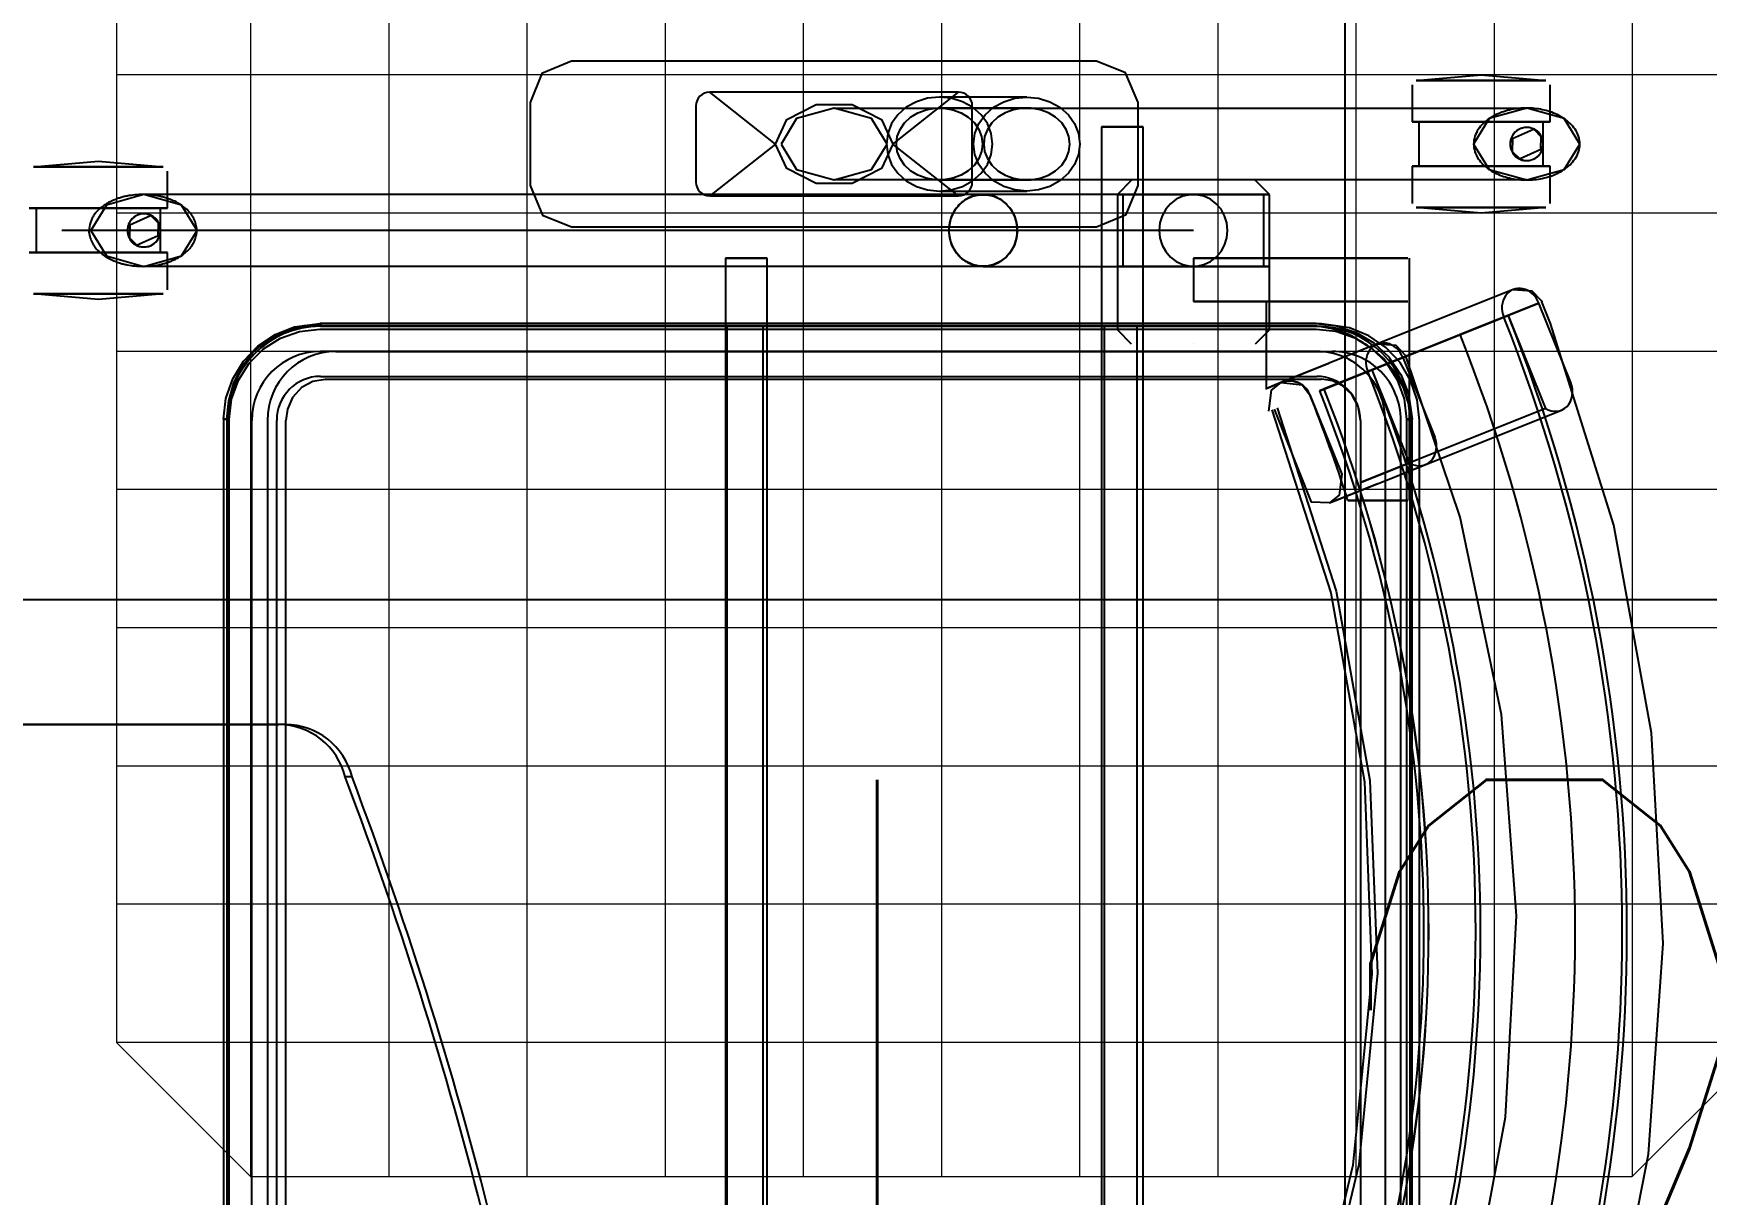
# Model space of a CAD drawing. Header units: millimetres. Extents: x -92759 to 184353, y -15225 to 86714.
# Drawn here: x 65304 to 65909, y 63510 to 63930 of the extents above; entities that cross this region are included whole.
import ezdxf

# ---------------------------------------------------------------- set-up
doc = ezdxf.new("R2010")
doc.units = ezdxf.units.MM
for name, color, linetype in [('0-1', 9, 'Continuous'), ('A-_FURT----_E', 9, 'Continuous'), ('A-PATT-CONC', 8, 'Continuous'), ('E-legend', 1, 'Continuous'), ('E-LIGHT----E', 1, 'Continuous'), ('M-_SANIFIXR_E', 9, 'Continuous'), ('M-ACMV_FCU', 5, 'Continuous')]:
    doc.layers.add(name, color=color, linetype=linetype)
doc.layers.add('HFI 9MM FPB', color=94, linetype='Continuous', lineweight=5)
doc.layers.add('M-ACMV_FCU-1', color=86, linetype='Continuous', lineweight=9)
doc.styles.add('Simplex', font='simplex_.ttf', dxfattribs={"width": 0.7, "height": 450})

# ---------------------------------------------------------------- blocks, each defined once
blk = doc.blocks.new('SIGMUND-LR R_ 2020 - SIGMUND-LR R_ 2020-8583273-2ND STOREY Copy 1')
at = {"layer": '0-1'}
for p, q in [((390, 633.21), (390, 500.97)), ((390, 498.53), (390, 630.78)), ((543.75, 566.23), (545.75, 589.69)), ((545.75, 542.77), (545.75, 589.69)), ((545.75, 589.69), (545.75, 542.77)), ((560.75, 541.23), (560.75, 591.23)), ((560.75, 591.23), (560.75, 541.23)), ((576.75, 588.73), (560.75, 588.73)), ((560.75, 543.73), (560.75, 588.73)), ((560.75, 588.73), (560.75, 543.73)), ((576.75, 541.23), (576.75, 591.23)), ((576.75, 591.23), (576.75, 541.23)), ((576.75, 543.73), (576.75, 588.73)), ((576.75, 588.73), (576.75, 543.73)), ((591.75, 589.69), (593.75, 566.23)), ((591.75, 589.69), (591.75, 542.77)), ((591.75, 542.77), (591.75, 589.69)), ((568.75, 246.08), (568.75, 579.49)), ((545.75, 542.77), (543.75, 566.23)), ((593.75, 566.23), (591.75, 542.77)), ((547.29, 541.23), (560.75, 541.23)), ((560.75, 543.73), (568.75, 543.73)), ((568.75, 543.73), (576.75, 543.73)), ((576.75, 541.23), (590.21, 541.23)), ((500.43, 520.97), (129.57, 520.97)), ((500.42, 519.7), (129.58, 519.7)), ((129.59, 518.93), (500.41, 518.93)), ((500, 519.72), (130, 519.72)), ((500, 519.71), (130, 519.71)), ((130, 510.71), (500, 510.71)), ((500, 505.07), (130, 505.07)), ((130, 501.71), (500, 501.71)), ((130, 498.35), (500, 498.35)), ((515.93, 485.89), (515.93, 125.37)), ((525, 480.26), (525, 485.89)), ((525, 125.37), (525, 485.89)), ((533.07, 486.14), (533.07, 125.62)), ((534.07, 485.89), (534.07, 488.18)), ((534.07, 339.84), (534.07, 488.18)), ((534.07, 125.37), (534.07, 485.89)), ((534.07, 485.89), (534.07, 125.37)), ((535.07, 125.62), (535.07, 486.14)), ((515, 484.22), (515, 123.7)), ((525, 480.26), (525, 119.74)), ((535, 123.7), (535, 484.22)), ((371.03, 474.45), (371.03, 476.89)), ((615, 410), (585, 410)), ((570, 395), (570, 205)), ((630, 205), (630, 395)), ((613.75, 350), (586.25, 350)), ((558.75, 339.28), (71.25, 339.28)), ((534.07, 339.28), (95.93, 339.28)), ((534.07, 338.78), (534.07, 339.84)), ((558.75, 339.28), (558.75, 324.28)), ((558.75, 324.28), (558.75, 339.28)), ((581.25, 345), (581.25, 255)), ((600, 321.2), (581.25, 345)), ((600, 321.2), (618.75, 345)), ((618.75, 255), (618.75, 345)), ((95.93, 338.71), (534.07, 338.71)), ((534.07, 325.64), (534.07, 338.78)), ((71.25, 324.28), (558.75, 324.28)), ((534.07, 325.83), (95.93, 325.83)), ((95.93, 324.28), (534.07, 324.28)), ((534.07, 324.95), (534.07, 325.64)), ((534.07, 203.29), (534.07, 324.95)), ((587, 49.39), (587, 300)), ((613, 300), (613, 49.39)), ((581.25, 255), (600, 278.8)), ((600, 278.8), (618.75, 255)), ((583, 261.88), (583, 230.28)), ((587, 261.88), (587, 230.28)), ((613, 230.28), (613, 261.88)), ((617, 230.28), (617, 261.88)), ((586.25, 250), (613.75, 250)), ((555.75, 246.08), (555.75, 170)), ((568.75, 170), (568.75, 246.08)), ((581.75, 170), (581.75, 246.08)), ((606.25, 203.22), (23.75, 203.22)), ((534.07, 203.22), (95.93, 203.22)), ((95.93, 202.17), (534.07, 202.17)), ((534.07, 202.29), (534.07, 203.29)), ((534.07, 190.21), (534.07, 202.29)), ((606.25, 203.22), (606.25, 188.22)), ((606.25, 188.22), (606.25, 203.22)), ((532.75, 197.5), (527.75, 192.5)), ((555.75, 197.5), (532.75, 197.5)), ((581.75, 197.5), (555.75, 197.5)), ((555.75, 197.5), (555.75, 142.5)), ((555.75, 142.5), (555.75, 197.5)), ((581.75, 195.5), (555.75, 195.5)), ((555.75, 195.5), (555.75, 144.5)), ((555.75, 144.5), (555.75, 195.5)), ((586.75, 192.5), (581.75, 197.5)), ((581.75, 197.5), (581.75, 142.5)), ((581.75, 142.5), (581.75, 197.5)), ((581.75, 195.5), (581.75, 144.5)), ((581.75, 144.5), (581.75, 195.5)), ((23.75, 188.22), (606.25, 188.22)), ((534.07, 190.48), (95.93, 190.48)), ((95.93, 188.22), (534.07, 188.22)), ((534.07, 189.6), (534.07, 190.21)), ((534.07, 127.66), (534.07, 189.6)), ((585, 190), (615, 190)), ((527.75, 170), (527.75, 170)), ((527.75, 170), (527.75, 170)), ((532.75, 170), (532.75, 170)), ((532.75, 170), (532.75, 170)), ((543, 170), (543, 142.5)), ((543, 155), (543, 170)), ((558.75, 170), (543, 170)), ((555.75, 170), (555.75, 170)), ((555.75, 170), (555.75, 170)), ((558.75, 170), (558.75, 155)), ((558.75, 142.5), (558.75, 170)), ((581.75, 170), (581.75, 170)), ((581.75, 170), (581.75, 170)), ((586.75, 170), (586.75, 170)), ((586.75, 170), (586.75, 170)), ((543, 142.62), (543, 155)), ((558.75, 155), (558.75, 142.62)), ((527.75, 147.5), (532.75, 142.5)), ((581.75, 142.5), (586.75, 147.5)), ((504.12, 140.83), (470.43, 127.34)), ((543, 143.61), (511.49, 143.61)), ((511.54, 143.49), (513.71, 138.4)), ((511.54, 143.49), (543, 143.49)), ((532.75, 142.5), (555.75, 142.5)), ((543, 137.18), (543, 143.49)), ((543, 143.49), (543, 142.62)), ((543, 142.62), (543, 134.49)), ((543, 134.49), (543, 142.62)), ((543, 142.5), (543, 133.08)), ((543, 142.5), (558.75, 142.5)), ((555.75, 144.5), (581.75, 144.5)), ((555.75, 142.5), (581.75, 142.5)), ((558.75, 142.62), (558.75, 134.49)), ((558.75, 133.08), (558.75, 142.5)), ((543, 129.66), (543, 137.18)), ((543, 134.49), (543, 104.27)), ((543, 104.27), (543, 134.49)), ((558.75, 134.49), (558.75, 104.27)), ((470.15, 120.76), (470.43, 127.34)), ((509.33, 127.83), (480.55, 116.31)), ((509.65, 127.97), (509.65, 127.97)), ((543, 133.08), (543, 128.03)), ((543, 99.81), (543, 129.66)), ((543, 128.03), (543, 119.9)), ((558.75, 128.03), (558.75, 133.08)), ((558.75, 119.9), (558.75, 128.03)), ((510.74, 124.31), (510.74, 124.31)), ((510.74, 124.31), (537.4, 57.71)), ((517.7, 106.91), (510.74, 124.31)), ((510.76, 124.24), (537.4, 57.71)), ((510.76, 124.24), (510.76, 124.24)), ((517.7, 106.91), (510.76, 124.24)), ((518.34, 105.32), (511.37, 122.72)), ((511.37, 122.72), (516.84, 109.05)), ((538.03, 56.12), (511.38, 122.7)), ((511.38, 122.7), (511.38, 122.7)), ((511.38, 122.7), (518.34, 105.32)), ((518.34, 105.32), (511.4, 122.65)), ((511.4, 122.65), (511.4, 122.65)), ((538.03, 56.12), (511.4, 122.65)), ((513.31, 117.89), (513.31, 117.89)), ((520.25, 100.56), (513.31, 117.89)), ((539.94, 51.35), (513.31, 117.89)), ((547.37, 54.33), (520.74, 120.86)), ((527.67, 103.53), (520.74, 120.86)), ((543, 119.9), (543, 99.81)), ((558.75, 99.81), (558.75, 119.9)), ((500, 109.57), (130, 109.57)), ((500, 109.56), (130, 109.56)), ((471.05, 104.27), (471.05, 114.07)), ((471.05, 114.07), (471.05, 114.07)), ((471.05, 114.07), (471.05, 99.81)), ((504.34, 42.63), (477.71, 109.17)), ((477.71, 109.17), (477.71, 109.17)), ((477.71, 109.17), (484.64, 91.84)), ((516.84, 109.05), (522.79, 94.2)), ((471.05, 96.57), (471.05, 104.27)), ((477.1, 103.39), (503.74, 36.86)), ((477.1, 103.39), (484.04, 86.06)), ((484.64, 91.84), (518.34, 105.32)), ((517.7, 106.91), (522.79, 94.2)), ((518.34, 105.32), (517.7, 106.91)), ((517.7, 106.91), (522.79, 94.2)), ((517.7, 106.91), (522.79, 94.2)), ((518.34, 105.32), (517.7, 106.91)), ((522.79, 94.2), (517.7, 106.91)), ((517.7, 106.91), (518.34, 105.32)), ((543, 104.27), (543, 96.57)), ((543, 96.57), (543, 104.27)), ((558.75, 104.27), (558.75, 96.57)), ((500, 100.56), (130, 100.56)), ((471.05, 99.81), (471.05, 92.37)), ((543, 92.37), (543, 99.81)), ((543, 99.81), (543, 92.37)), ((558.75, 92.37), (558.75, 99.81)), ((129.58, 91.56), (500.42, 91.56)), ((500.41, 92.83), (129.59, 92.83)), ((130, 94.93), (500, 94.93)), ((130, 91.56), (500, 91.56)), ((471.05, 92.37), (471.05, 96.57)), ((471.05, 91.81), (543, 91.81)), ((522.79, 94.2), (494.01, 82.68)), ((543, 96.57), (543, 92.37)), ((543, 92.37), (543, 96.57)), ((543, 91.81), (558.75, 91.81)), ((558.75, 96.57), (558.75, 92.37)), ((592, 90.89), (578.54, 90.89)), ((592, 40.89), (592, 90.89)), ((592, 90.89), (592, 40.89)), ((621.46, 90.89), (608, 90.89)), ((608, 40.89), (608, 90.89)), ((608, 90.89), (608, 40.89)), ((129.57, 90.78), (500.43, 90.78)), ((130, 88.2), (500, 88.2)), ((575, 65.89), (577, 89.35)), ((577, 42.43), (577, 89.35)), ((577, 89.35), (577, 42.43)), ((608, 88.39), (592, 88.39)), ((592, 43.39), (592, 88.39)), ((592, 88.39), (592, 43.39)), ((608, 43.39), (608, 88.39)), ((608, 88.39), (608, 43.39)), ((623, 89.35), (625, 65.89)), ((623, 89.35), (623, 42.43)), ((623, 42.43), (623, 89.35)), ((536.54, 59.85), (531.07, 73.51)), ((531.07, 73.51), (538.03, 56.12)), ((577, 42.43), (575, 65.89)), ((625, 65.89), (623, 42.43)), ((538.03, 56.12), (504.34, 42.63)), ((542.49, 44.99), (536.54, 59.85)), ((537.4, 57.71), (542.49, 44.99)), ((537.4, 57.71), (538.03, 56.12)), ((542.49, 44.99), (537.4, 57.71)), ((542.49, 44.99), (537.4, 57.71)), ((537.4, 57.71), (538.03, 56.12)), ((538.03, 56.12), (537.4, 57.71)), ((537.4, 57.71), (542.49, 44.99)), ((513.71, 33.47), (542.49, 44.99)), ((592, 43.39), (600, 43.39)), ((600, 43.39), (608, 43.39)), ((578.54, 40.89), (592, 40.89)), ((608, 40.89), (621.46, 40.89))]:
    blk.add_line(p, q, dxfattribs=at)
at = {"layer": '0-1', "flags": 128}
for points in [[(545.75, 542.77), (545.75, 547.37), (545.75, 559.38), (545.75, 574.07), (545.75, 585.69), (545.75, 589.69)], [(545.75, 589.69), (545.75, 585.09), (545.75, 573.09), (545.75, 558.39), (545.75, 546.78), (545.75, 542.77)], [(591.75, 589.69), (591.75, 585.09), (591.75, 573.09), (591.75, 558.39), (591.75, 546.78), (591.75, 542.77)], [(591.75, 542.77), (591.75, 547.37), (591.75, 559.38), (591.75, 574.07), (591.75, 585.69), (591.75, 589.69)], [(568.75, 568.93), (559.56, 563.31), (555.75, 549.73), (559.56, 536.16), (568.75, 530.53)], [(568.75, 530.53), (577.94, 536.16), (581.75, 549.73), (577.94, 563.31), (568.75, 568.93)], [(573.99, 547.31), (570.65, 554.85), (566.1, 554.99), (563.64, 552.51), (563.51, 552.15)], [(563.51, 552.15), (566.85, 544.62), (571.4, 544.48), (573.86, 546.96), (573.99, 547.31)], [(555.75, 246.08), (555.75, 428.31), (555.75, 550.14)], [(581.75, 246.08), (581.75, 428.31), (581.75, 550.14)], [(500.43, 520.97), (507.93, 520.07), (515.05, 517.6), (521.48, 513.68), (526.91, 508.48), (531.09, 502.26), (533.84, 495.29), (535.07, 486.14)], [(535, 484.22), (534.19, 491.81), (531.8, 499.06), (527.94, 505.62), (522.78, 511.18), (516.58, 515.49), (509.64, 518.35), (500, 519.72)], [(500.41, 518.93), (507.69, 518.03), (514.59, 515.57), (520.77, 511.65), (525.93, 506.49), (529.81, 500.34), (532.23, 493.49), (533.07, 486.14)], [(500.42, 519.7), (507.14, 519.03), (513.57, 517.18), (519.47, 514.22), (524.6, 510.28), (528.77, 505.51), (531.81, 500.09)], [(512.13, 492.52), (508.26, 496), (504.11, 497.81), (500, 498.35)], [(512.13, 492.52), (514.26, 488.59), (515, 484.22)], [(585, 410), (574.27, 405.48), (570, 395)], [(630, 395), (625.48, 405.73), (615, 410)], [(600, 278.8), (591.18, 282.85), (585.73, 293.45), (585.73, 306.55), (591.18, 317.15), (600, 321.2)], [(600, 321.2), (608.82, 317.15), (614.27, 306.55), (614.27, 293.45), (608.82, 282.85), (600, 278.8)], [(600, 319.2), (590.81, 313.58), (587, 300), (590.81, 286.42), (600, 280.8)], [(600, 280.8), (609.19, 286.42), (613, 300), (609.19, 313.58), (600, 319.2)], [(600, 281.1), (596.22, 280.62), (592.62, 279.2), (589.4, 276.91), (586.71, 273.87), (584.68, 270.22), (583.43, 266.16), (583, 261.88), (583.43, 257.6), (584.68, 253.54), (586.71, 249.89), (589.4, 246.85), (592.62, 244.55), (596.22, 243.13), (600, 242.65)], [(600, 242.65), (603.78, 243.13), (607.38, 244.55), (610.6, 246.85), (613.29, 249.89), (615.32, 253.54), (616.57, 257.6), (617, 261.88), (616.57, 266.16), (615.32, 270.22), (613.29, 273.87), (610.6, 276.91), (607.38, 279.2), (603.78, 280.62), (600, 281.1)], [(600, 246.28), (597.3, 246.62), (594.71, 247.63), (592.36, 249.26), (590.34, 251.44), (588.74, 254.08), (587.64, 257.06), (587.07, 260.25), (587.07, 263.51), (587.64, 266.7), (588.74, 269.68), (590.34, 272.32), (592.36, 274.5), (594.71, 276.13), (597.3, 277.14), (600, 277.48)], [(600, 277.48), (602.7, 277.14), (605.29, 276.13), (607.64, 274.5), (609.66, 272.32), (611.26, 269.68), (612.36, 266.7), (612.93, 263.51), (612.93, 260.25), (612.36, 257.06), (611.26, 254.08), (609.66, 251.44), (607.64, 249.26), (605.29, 247.63), (602.7, 246.62), (600, 246.28)], [(568.75, 233.7), (566.05, 233.98), (563.46, 234.77), (561.11, 236.07), (559.09, 237.8), (557.49, 239.89), (556.39, 242.26), (555.82, 244.79), (555.82, 247.37), (556.39, 249.9), (557.49, 252.27), (559.09, 254.36), (561.11, 256.09), (563.46, 257.38), (566.05, 258.18), (568.75, 258.45)], [(568.75, 258.45), (571.45, 258.18), (574.04, 257.38), (576.39, 256.09), (578.41, 254.36), (580.01, 252.27), (581.11, 249.9), (581.68, 247.37), (581.68, 244.79), (581.11, 242.26), (580.01, 239.89), (578.41, 237.8), (576.39, 236.07), (574.04, 234.77), (571.45, 233.98), (568.75, 233.7)], [(600, 211.05), (596.22, 211.54), (592.62, 212.96), (589.4, 215.25), (586.71, 218.29), (584.68, 221.94), (583.43, 226), (583, 230.28), (583.43, 234.56), (584.68, 238.62), (586.71, 242.27), (589.4, 245.31), (592.62, 247.6), (596.22, 249.03), (600, 249.51)], [(600, 249.51), (603.78, 249.03), (607.38, 247.6), (610.6, 245.31), (613.29, 242.27), (615.32, 238.62), (616.57, 234.56), (617, 230.28), (616.57, 226), (615.32, 221.94), (613.29, 218.29), (610.6, 215.25), (607.38, 212.96), (603.78, 211.54), (600, 211.05)], [(600, 245.88), (597.3, 245.54), (594.71, 244.53), (592.36, 242.9), (590.34, 240.72), (588.74, 238.08), (587.64, 235.1), (587.07, 231.91), (587.07, 228.65), (587.64, 225.46), (588.74, 222.48), (590.34, 219.84), (592.36, 217.66), (594.71, 216.03), (597.3, 215.02), (600, 214.68)], [(600, 214.68), (602.7, 215.02), (605.29, 216.03), (607.64, 217.66), (609.66, 219.84), (611.26, 222.48), (612.36, 225.46), (612.93, 228.65), (612.93, 231.91), (612.36, 235.1), (611.26, 238.08), (609.66, 240.72), (607.64, 242.9), (605.29, 244.53), (602.7, 245.54), (600, 245.88)], [(570, 205), (574.52, 194.27), (585, 190)], [(615, 190), (625.73, 194.52), (630, 205)], [(568.75, 182.37), (566.05, 182.1), (563.46, 181.3), (561.11, 180.01), (559.09, 178.28), (557.49, 176.19), (556.39, 173.82), (555.82, 171.29), (555.82, 168.71), (556.39, 166.18), (557.49, 163.81), (559.09, 161.72), (561.11, 159.99), (563.46, 158.7), (566.05, 157.9), (568.75, 157.63)], [(568.75, 157.63), (571.45, 157.9), (574.04, 158.7), (576.39, 159.99), (578.41, 161.72), (580.01, 163.81), (581.11, 166.18), (581.68, 168.71), (581.68, 171.29), (581.11, 173.82), (580.01, 176.19), (578.41, 178.28), (576.39, 180.01), (574.04, 181.3), (571.45, 182.1), (568.75, 182.37)], [(504.57, 139.72), (438.29, 118.31), (369.72, 106.13), (300.12, 103.4), (230.8, 110.18), (163.06, 126.34), (125.43, 139.72)], [(503.82, 141.58), (437.68, 120.22), (369.23, 108.09), (299.77, 105.41), (230.6, 112.25), (163, 128.46), (126.18, 141.58)], [(503.38, 142.68), (511, 141.77), (513.78, 138.23)], [(511.91, 142.62), (511.72, 143.06), (511.59, 143.39), (511.51, 143.57), (511.49, 143.61), (511.54, 143.49)], [(513.71, 138.4), (512.75, 140.65), (511.91, 142.62)], [(513.78, 138.23), (512.87, 130.61), (509.33, 127.83)], [(513.71, 138.4), (513.94, 137.8), (514.12, 137.18)], [(513.78, 138.23), (515.54, 133.84), (520.69, 120.97), (520.74, 120.86)], [(520.74, 120.86), (515.56, 133.78), (513.78, 138.23), (513.78, 138.23)], [(500, 109.57), (505.03, 110.4), (509.35, 112.67), (512.58, 116.02), (514.38, 119.69), (515, 123.7)], [(500, 88.2), (507.42, 89.01), (514.5, 91.39), (520.91, 95.23), (526.38, 100.36), (530.65, 106.56), (533.54, 113.55), (535, 123.7)], [(533.07, 125.62), (532.26, 118.41), (529.88, 111.56), (526.03, 105.39), (520.91, 100.21), (514.75, 96.27), (507.87, 93.76), (500.41, 92.83)], [(535.07, 125.62), (534.26, 118.19), (531.88, 111.1), (528.03, 104.67), (522.88, 99.21), (516.67, 94.97), (509.69, 92.13), (500.43, 90.78)], [(470.15, 120.76), (471.91, 116.37), (477.06, 103.51), (477.1, 103.39)], [(477.1, 103.39), (471.93, 116.31), (470.15, 120.76), (470.15, 120.76)], [(480.55, 116.31), (472.93, 117.22), (470.15, 120.76)], [(526.18, 105.65), (522.04, 100.85), (517.25, 96.94), (511.94, 94.04), (506.27, 92.23), (500.42, 91.56)], [(527.67, 103.53), (527.25, 96.69), (523.54, 93.27), (523.22, 93.13)], [(106.78, 93.13), (176.18, 70.47), (247.93, 57.03), (320.82, 53.03), (393.61, 58.54), (465.06, 73.47), (523.22, 93.13)], [(577, 42.43), (577, 47.04), (577, 59.04), (577, 73.73), (577, 85.35), (577, 89.35)], [(577, 89.35), (577, 84.75), (577, 72.75), (577, 58.05), (577, 46.44), (577, 42.43)], [(623, 89.35), (623, 84.75), (623, 72.75), (623, 58.05), (623, 46.44), (623, 42.43)], [(623, 42.43), (623, 47.04), (623, 59.04), (623, 73.73), (623, 85.35), (623, 89.35)], [(600, 68.59), (590.81, 62.97), (587, 49.39), (590.81, 35.82), (600, 30.19)], [(600, 30.19), (609.19, 35.82), (613, 49.39), (609.19, 62.97), (600, 68.59)], [(605.24, 46.97), (601.9, 54.51), (597.35, 54.65), (594.89, 52.17), (594.76, 51.81)], [(547.37, 54.33), (546.94, 47.48), (543.23, 44.06), (542.92, 43.93)], [(594.76, 51.81), (598.1, 44.28), (602.65, 44.14), (605.11, 46.62), (605.24, 46.97)], [(87.08, 43.93), (159.62, 20.01), (234.57, 5.3), (310.77, 0.01), (387.03, 4.24), (462.17, 17.92), (535.03, 40.83), (542.92, 43.93)]]:
    blk.add_lwpolyline(points, dxfattribs=at)
at = {"layer": '0-1'}
for centre, radius, start, end in [((568.75, 549.73), 6, 0, 180), ((568.75, 549.73), 6, 0, 180), ((568.75, 549.73), 6, 180, 0), ((568.75, 549.73), 6, 180, 0), ((586.25, 345), 5, 90, 180), ((613.75, 345), 5, 0, 90), ((586.25, 255), 5, 180, 270), ((613.75, 255), 5, 270, 0), ((506.35, 135.26), 8, 294.36869, 354.4717), ((285.65, 689.47), 604.53, 287.85936, 291.7494), ((285.65, 689.47), 604.53, 287.85936, 291.7494), ((506.35, 135.26), 8, 294.36869, 315.64011), ((315, 613.25), 528.4, 248.18258, 291.81742), ((315, 613.25), 528.4, 248.18258, 291.81742), ((315, 613.25), 528.38, 248.18258, 291.81742), ((315, 613.25), 526.67, 248.18258, 291.81742), ((315, 613.25), 526.67, 248.18258, 291.81742), ((315, 613.25), 547.12, 248.18258, 291.81742), ((315, 613.25), 547.12, 248.18258, 291.81742), ((315, 613.25), 545.41, 248.18258, 291.81742), ((315, 613.25), 545.41, 248.18258, 291.81742), ((315, 613.25), 581.38, 248.18258, 291.81742), ((315, 613.25), 600.12, 248.18258, 291.81742), ((315, 613.25), 600.12, 248.18258, 291.81742), ((315, 613.25), 598.41, 248.18258, 291.81742), ((315, 613.25), 598.41, 248.18258, 291.81742), ((600, 49.39), 6, 0, 180), ((600, 49.39), 6, 0, 180), ((600, 49.39), 6, 180, 360), ((600, 49.39), 6, 180, 0)]:
    blk.add_arc(centre, radius, start, end, dxfattribs=at)
for centre, major_axis, ratio, start_param, end_param in [((500, 485.89), (34.07, 0), 0.992546, 1.558438, 1.570796), ((500, 485.89), (34.07, 0), 0.992546, 0, 1.558438), ((500, 485.89), (34.07, 0), 0.992546, 0, 1.558438), ((500, 485.89), (25, 0), 0.992546, 0, 1.570796), ((500, 480.26), (25, 0), 0.992546, 0, 1.570796), ((365, 500.97), (-25, 0), 0.992546, 1.814514, 3.141593), ((365, 498.53), (25, 0), 0.992546, 4.956107, 6.283185), ((500, 485.89), (15.93, 0), 0.992546, 0, 1.570796), ((500, 488.18), (34.07, 0), 0.992546, 0, 0.215346), ((-148.78, 1831.23), (1460.17, 0), 0.992546, 4.835847, 5.076367), ((-148.78, 1828.79), (1460.17, 0), 0.992546, 4.835847, 5.076367), ((500, 127.66), (-34.07, 0), 0.992546, 2.669423, 3.141593), ((500, 125.37), (-15.93, 0), 0.992546, 1.570796, 3.141593), ((500, 125.37), (-25, 0), 0.992546, 1.570796, 3.141593), ((500, 125.37), (34.07, 0), 0.992546, 4.724747, 6.283185), ((500, 125.37), (34.07, 0), 0.992546, 4.724747, 6.283185), ((500, 119.74), (-25, 0), 0.992546, 1.570796, 3.141593), ((520.25, 100.56), (7.43, 2.97), 0.856064, 4.712389, 7.853982), ((520.25, 100.56), (7.43, 2.97), 0.856064, 4.712389, 7.853982), ((491.47, 89.04), (7.43, 2.97), 0.856064, 2.293531, 4.712389), ((500, 125.37), (-34.07, 0), 0.992546, 1.570796, 1.583154), ((539.94, 51.35), (7.43, 2.97), 0.856064, 4.712389, 7.853982), ((539.94, 51.35), (7.43, 2.97), 0.856064, 4.712389, 7.853982), ((511.16, 39.83), (7.43, 2.97), 0.856064, 2.293531, 4.712389)]:
    blk.add_ellipse(centre, major_axis=major_axis, ratio=ratio, start_param=start_param, end_param=end_param, dxfattribs=at)
for points, knots in [([(568.75, 569.69), (567.99, 569.62), (566.53, 569.37), (564.88, 568.78), (563.82, 568.22), (563.23, 567.86), (562.38, 567.25), (561.19, 566.13), (560.16, 564.82), (559.6, 564.02), (559.4, 563.73), (559.1, 563.28), (558.51, 562.28), (557.75, 560.64), (557.08, 558.83), (556.61, 557.24), (556.19, 555.36), (555.7, 552.04), (555.71, 548.18), (556.2, 544.86), (556.63, 542.98), (557.03, 541.61), (557.51, 540.26), (558.06, 538.93), (558.7, 537.63), (559.25, 536.73), (559.66, 536.14), (559.93, 535.75), (560.44, 535.07), (561.22, 534.13), (562.07, 533.27), (562.8, 532.67), (563.37, 532.28), (563.97, 531.93), (564.79, 531.51), (566.3, 530.91), (567.73, 530.62), (568.75, 530.53)], [-1, -1, -1, -1, -0.958333, -0.916667, -0.895833, -0.885417, -0.875, -0.833333, -0.791667, -0.78125, -0.776042, -0.770833, -0.75, -0.708333, -0.666667, -0.638889, -0.611111, -0.555556, -0.444444, -0.388889, -0.361111, -0.333333, -0.305556, -0.277778, -0.25, -0.222222, -0.215278, -0.208333, -0.194444, -0.166667, -0.138889, -0.125, -0.111111, -0.097222, -0.083333, -0.055556, 0, 0, 0, 0]), ([(568.75, 530.53), (569.51, 530.6), (570.97, 530.85), (572.62, 531.45), (573.68, 532.01), (574.27, 532.37), (575.12, 532.98), (576.3, 534.11), (577.33, 535.41), (577.9, 536.22), (578.09, 536.51), (578.38, 536.95), (578.97, 537.95), (579.74, 539.59), (580.4, 541.39), (580.87, 542.98), (581.3, 544.86), (581.79, 548.18), (581.8, 552.04), (581.31, 555.36), (580.89, 557.24), (580.48, 558.6), (580, 559.96), (579.45, 561.3), (578.81, 562.6), (578.26, 563.51), (577.85, 564.09), (577.58, 564.48), (577.07, 565.16), (576.29, 566.11), (575.43, 566.96), (574.7, 567.56), (574.12, 567.95), (573.53, 568.3), (572.71, 568.72), (571.2, 569.31), (569.76, 569.6), (568.75, 569.69)], [-1, -1, -1, -1, -0.958333, -0.916667, -0.895833, -0.885417, -0.875, -0.833333, -0.791667, -0.78125, -0.776042, -0.770833, -0.75, -0.708333, -0.666667, -0.638889, -0.611111, -0.555556, -0.444444, -0.388889, -0.361111, -0.333333, -0.305556, -0.277778, -0.25, -0.222222, -0.215278, -0.208333, -0.194444, -0.166667, -0.138889, -0.125, -0.111111, -0.097222, -0.083333, -0.055556, 0, 0, 0, 0]), ([(574.75, 549.73), (574.75, 550.27), (574.64, 551.14), (574.24, 552.18), (573.93, 552.77), (573.56, 553.34), (572.99, 554.03), (572.12, 554.74), (571.09, 555.3), (569.57, 555.77), (567.93, 555.77), (566.41, 555.3), (565.21, 554.65), (564.42, 553.93), (563.92, 553.3), (563.63, 552.88), (563.33, 552.33), (563.05, 551.66), (562.81, 550.78), (562.75, 550.14), (562.75, 549.73)], [0, 0, 0, 0, 0.111111, 0.166667, 0.194444, 0.222222, 0.277778, 0.333333, 0.388889, 0.444444, 0.555556, 0.611111, 0.666667, 0.75, 0.770833, 0.791667, 0.833333, 0.875, 0.916667, 1, 1, 1, 1]), ([(562.75, 549.73), (562.75, 549.15), (562.92, 548.05), (563.52, 546.69), (564.34, 545.59), (565.99, 544.19), (567.58, 543.73), (568.75, 543.73)], [0, 0, 0, 0, 0.142857, 0.285714, 0.428571, 0.571429, 1, 1, 1, 1]), ([(500.42, 520.19), (500.42, 520.26), (500.42, 520.38), (500.43, 520.54), (500.43, 520.69), (500.43, 520.8), (500.43, 520.9), (500.43, 520.95), (500.43, 520.98), (500.43, 520.97), (500.43, 520.92), (500.43, 520.84), (500.43, 520.74), (500.43, 520.55), (500.43, 520.3), (500.42, 519.99), (500.42, 519.8), (500.42, 519.71)], [0, 0, 0, 0, 0.058824, 0.117647, 0.176471, 0.235294, 0.294118, 0.352941, 0.411765, 0.470588, 0.529412, 0.588235, 0.647059, 0.705882, 0.823529, 0.911765, 1, 1, 1, 1]), ([(500.42, 519.71), (500.42, 519.65), (500.42, 519.53), (500.42, 519.36), (500.41, 519.22), (500.41, 519.1), (500.41, 519.01), (500.41, 518.95), (500.41, 518.92), (500.41, 518.93), (500.41, 518.98), (500.41, 519.06), (500.41, 519.17), (500.41, 519.35), (500.41, 519.6), (500.42, 519.91), (500.42, 520.1), (500.42, 520.19)], [0, 0, 0, 0, 0.058824, 0.117647, 0.176471, 0.235294, 0.294118, 0.352941, 0.411765, 0.470588, 0.529412, 0.588235, 0.647059, 0.705882, 0.823529, 0.911765, 1, 1, 1, 1]), ([(568.75, 258.45), (566.93, 258.45), (564.21, 257.9), (561.05, 256.16), (559.02, 254.42), (557.41, 252.31), (556.3, 249.93), (555.73, 247.38), (555.73, 244.78), (556.3, 242.23), (557.41, 239.85), (559.55, 237.03), (563.31, 234.44), (566.93, 233.7), (568.75, 233.7)], [-1, -1, -1, -1, -0.866667, -0.8, -0.733333, -0.666667, -0.6, -0.533333, -0.466667, -0.4, -0.333333, -0.266667, -0.133333, 0, 0, 0, 0]), ([(568.75, 233.7), (569.66, 233.7), (571.47, 233.89), (574.08, 234.69), (576.45, 236), (578.48, 237.74), (580.09, 239.85), (581.2, 242.23), (581.77, 244.78), (581.77, 247.38), (581.02, 250.78), (578.7, 254.6), (574.19, 257.72), (570.57, 258.45), (568.75, 258.45)], [-1, -1, -1, -1, -0.933333, -0.866667, -0.8, -0.733333, -0.666667, -0.6, -0.533333, -0.466667, -0.4, -0.266667, -0.133333, 0, 0, 0, 0]), ([(514.12, 137.18), (514.15, 137.08), (514.2, 136.86), (514.26, 136.51), (514.3, 136.19), (514.33, 135.93), (514.35, 135.65), (514.36, 135.35), (514.35, 135.04), (514.34, 134.71), (514.31, 134.37), (514.26, 134.02), (514.19, 133.66), (514.08, 133.15), (513.89, 132.52), (513.56, 131.76), (513.01, 130.76), (512.48, 130.08), (512.07, 129.66)], [-1, -1, -1, -1, -0.916667, -0.833333, -0.791667, -0.75, -0.708333, -0.666667, -0.625, -0.583333, -0.541667, -0.5, -0.458333, -0.416667, -0.333333, -0.25, -0.166667, 0, 0, 0, 0]), ([(530.34, 112.28), (530.02, 111.67), (529.52, 110.74), (528.9, 109.7), (528.54, 109.12), (528.27, 108.69), (528, 108.27), (527.64, 107.73), (527.01, 106.81), (526.51, 106.08), (526.18, 105.65)], [0, 0, 0, 0, 0.25, 0.375, 0.4375, 0.5, 0.5625, 0.625, 0.75, 1, 1, 1, 1]), ([(606, 49.39), (606, 49.93), (605.89, 50.8), (605.49, 51.84), (605.18, 52.43), (604.81, 53), (604.24, 53.69), (603.37, 54.4), (602.34, 54.96), (600.82, 55.43), (599.18, 55.43), (597.66, 54.96), (596.46, 54.31), (595.67, 53.59), (595.17, 52.97), (594.88, 52.54), (594.58, 51.99), (594.3, 51.32), (594.06, 50.44), (594, 49.8), (594, 49.39)], [0, 0, 0, 0, 0.111111, 0.166667, 0.194444, 0.222222, 0.277778, 0.333333, 0.388889, 0.444444, 0.555556, 0.611111, 0.666667, 0.75, 0.770833, 0.791667, 0.833333, 0.875, 0.916667, 1, 1, 1, 1]), ([(594, 49.39), (594, 48.82), (594.17, 47.71), (594.77, 46.35), (595.59, 45.25), (597.24, 43.85), (598.83, 43.39), (600, 43.39)], [0, 0, 0, 0, 0.142857, 0.285714, 0.428571, 0.571429, 1, 1, 1, 1])]:
    blk.add_open_spline(points, degree=3, knots=knots, dxfattribs=at)
for points in [[(568.75, 543.73), (569.14, 543.73), (569.93, 543.81), (571.08, 544.16), (572.17, 544.75), (573.16, 545.59), (573.98, 546.69), (574.58, 548.05), (574.75, 549.15), (574.75, 549.73)], [(531.81, 500.09), (531.99, 499.68), (532.34, 498.76), (532.86, 497.16), (533.15, 496), (533.28, 495.41)], [(514.32, 134.49), (514.38, 135.18), (514.34, 136.53), (513.97, 137.79), (513.71, 138.4)], [(500.42, 92.05), (500.42, 92.11), (500.42, 92.23), (500.42, 92.39), (500.41, 92.54), (500.41, 92.66), (500.41, 92.75), (500.41, 92.81), (500.41, 92.83), (500.41, 92.82), (500.41, 92.77), (500.41, 92.7), (500.41, 92.59), (500.41, 92.45), (500.41, 92.29), (500.41, 92.12), (500.42, 91.94), (500.42, 91.75), (500.42, 91.62), (500.42, 91.56)], [(500.42, 91.56), (500.42, 91.5), (500.42, 91.38), (500.43, 91.21), (500.43, 91.07), (500.43, 90.95), (500.43, 90.86), (500.43, 90.8), (500.43, 90.78), (500.43, 90.79), (500.43, 90.83), (500.43, 90.91), (500.43, 91.02), (500.43, 91.15), (500.43, 91.31), (500.43, 91.49), (500.43, 91.67), (500.42, 91.86), (500.42, 91.99), (500.42, 92.05)], [(600, 68.59), (598.07, 68.59), (594.44, 67.31), (590.48, 63.03), (588.09, 57.83), (586.95, 52.25), (586.95, 46.53), (588.1, 40.93), (590.48, 35.78), (594.43, 31.48), (598.06, 30.19), (600, 30.19)], [(600, 30.19), (601.94, 30.19), (605.57, 31.48), (609.52, 35.78), (611.9, 40.93), (613.05, 46.53), (613.05, 52.25), (611.91, 57.83), (609.52, 63.03), (605.56, 67.31), (601.93, 68.59), (600, 68.59)], [(600, 43.39), (600.39, 43.39), (601.18, 43.47), (602.33, 43.82), (603.42, 44.41), (604.41, 45.25), (605.23, 46.35), (605.83, 47.71), (606, 48.82), (606, 49.39)]]:
    blk.add_open_spline(points, degree=3, dxfattribs=at)
blk = doc.blocks.new('1599_FURN_RHH_BLK8 _NEW__2ND STY_dwg-10261561-BLK8_RHH_2ND STOREY PLAN')
at = {"layer": 'A-_FURT----_E', "rotation": 90}
blk.add_blockref('SIGMUND-LR R_ 2020 - SIGMUND-LR R_ 2020-8583273-2ND STOREY Copy 1', (-24407.35, -16051.66), dxfattribs=at)
blk = doc.blocks.new('A$C3019c3af')
at = {"layer": 'M-_SANIFIXR_E'}
blk.add_blockref('1599_FURN_RHH_BLK8 _NEW__2ND STY_dwg-10261561-BLK8_RHH_2ND STOREY PLAN', (7599.78, 46600.1), dxfattribs=at)
blk = doc.blocks.new('RCP_B8L2')
at = {"layer": 'A-PATT-CONC'}
h = blk.add_hatch(dxfattribs=at)
h.set_pattern_fill('ANSI37', color=256, scale=189, angle=45)
h.set_pattern_definition([(90, (-385478.34, -151102.3), (-600.075, 0), []), (180, (-385478.34, -151102.3), (-6e-14, -600.075), [])])
h.paths.add_polyline_path([(-388477.99, -151102.3), (-385478.34, -151102.3), (-385478.34, -158302.3), (-388477.99, -158302.3)])
at = {"layer": 'HFI 9MM FPB'}
h = blk.add_hatch(dxfattribs=at)
h.set_pattern_fill('ANSI33', color=256, scale=50)
h.set_pattern_definition([(45, (-581589.02, -147239), (-224.5064, 224.5064), []), (45, (-581364.5, -147239), (-224.5064, 224.5064), [158.75, -79.375])])
h.paths.add_polyline_path([(-388477.99, -151102.3), (-385478.34, -151102.3), (-385478.34, -158302.3), (-388477.99, -158302.3)], flags=16)
h.paths.add_polyline_path([(-389418.07, -150277.3), (-387018.07, -150277.3), (-387018.07, -149827.3), (-384618.07, -149827.3), (-384618.07, -159127.3), (-387018.07, -159127.3), (-387018.07, -158677.3), (-387618.07, -158677.3), (-387618.07, -159127.3), (-389418.07, -159127.3)])
blk = doc.blocks.new('L20')
at = {"layer": 'E-LIGHT----E', "lineweight": 5, "style": 'Simplex', "width": 0.7}
blk.add_text('L20', height=350, dxfattribs=at).set_placement((-673.67, 394.33))
blk = doc.blocks.new('EL_B8_L2_R4')
at = {"layer": 'E-legend', "color": 0}
blk.add_blockref('L20', (-24060.35, -16425.83), dxfattribs=at)
blk = doc.blocks.new('A$Ca8a76259')
at = {"layer": 'M-ACMV_FCU', "lineweight": 0}
for p, q in [((-250, 298.5), (-250, -298.5)), ((-200, 298.5), (-200, -298.5)), ((-150, 298.5), (-150, -298.5)), ((-100, 298.5), (-100, -298.5)), ((-50, 298.5), (-50, -298.5)), ((0, 298.5), (0, -298.5)), ((50, 298.5), (50, -298.5)), ((100, 298.5), (100, -298.5)), ((150, 298.5), (150, -298.5)), ((200, 298.5), (200, -298.5)), ((250, 298.5), (250, -298.5)), ((-298.5, 250), (-298.5, -250)), ((298.5, 100), (-298.5, 100)), ((298.5, 50), (-298.5, 50)), ((298.5, 0), (-298.5, 0)), ((298.5, -50), (-298.5, -50)), ((298.5, -100), (-298.5, -100)), ((298.5, -150), (-298.5, -150)), ((298.5, -200), (-298.5, -200)), ((-250, -298.5), (-298.5, -250)), ((298.5, -250), (-298.5, -250)), ((250, -298.5), (298.5, -250)), ((-250, -298.5), (250, -298.5))]:
    blk.add_line(p, q, dxfattribs=at)
blk = doc.blocks.new('FCU -1')
at = {"layer": 'M-ACMV_FCU', "lineweight": 5, "rotation": 270}
blk.add_blockref('A$Ca8a76259', (378508.35, -50607.13), dxfattribs=at)
blk = doc.blocks.new('ACMV_B8_L2')
at = {"layer": 'M-ACMV_FCU-1', "rotation": 90}
blk.add_blockref('FCU -1', (75688.74, -420409.59), dxfattribs=at)

msp = doc.modelspace()

# ---------------------------------------------------------------- block references
at = {"layer": '0-1'}
msp.add_blockref('A$C3019c3af', (82701.06, 32741.24), dxfattribs=at)
at = {"layer": 'A-PATT-CONC'}
msp.add_blockref('RCP_B8L2', (452619.12, 220318.54), dxfattribs=at)
at = {"layer": 'E-legend', "color": 7}
msp.add_blockref('EL_B8_L2_R4', (90301.06, 79341.24), dxfattribs=at)
at = {"layer": 'M-ACMV_FCU-1'}
msp.add_blockref('ACMV_B8_L2', (-60663.56, 105715.91), dxfattribs=at)

doc.saveas('drawing.dxf')
